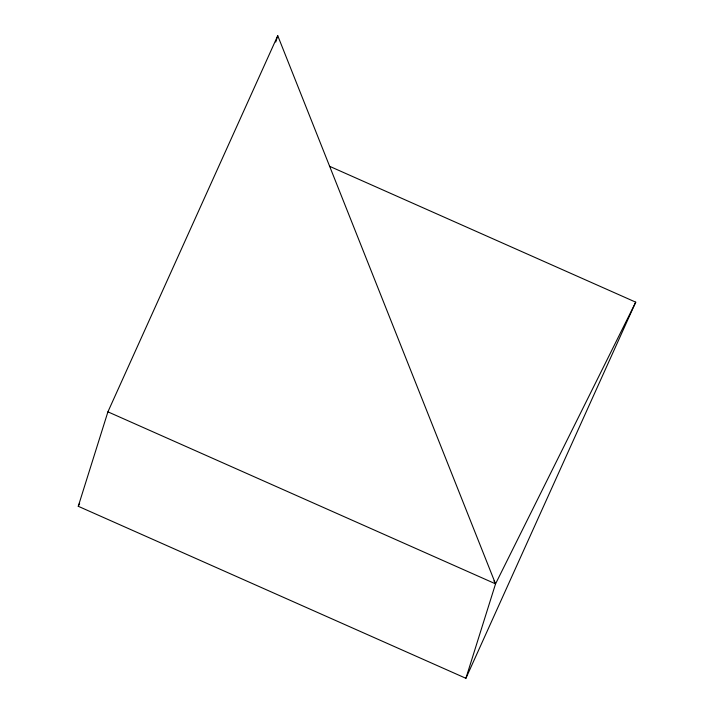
<?xml version="1.0" encoding="UTF-8"?>
<svg xmlns="http://www.w3.org/2000/svg" width="714" height="714" viewBox="0 0 714 714"><rect width="100%" height="100%" fill="white"/><g stroke="black" fill="none" stroke-linecap="round" stroke-linejoin="round"><path stroke-width="1.07" d="M78.263 506.288L107.912 411.835L277.746 35.7L495.552 583.856L465.903 678.3L78.263 506.288L79.638 503.236M275.747 42.064L277.746 35.7M465.903 678.3L635.737 302.165L329.493 166.264M107.912 411.835L495.552 583.856L635.737 302.165M493.954 580.919L495.552 583.856"/></g></svg>
